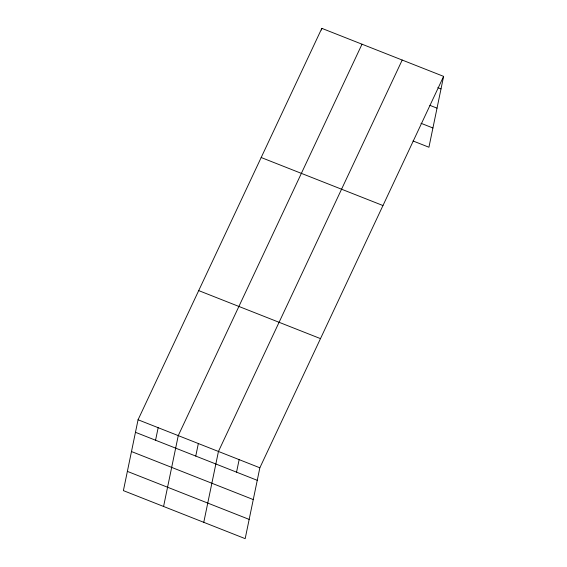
<?xml version="1.0" encoding="UTF-8"?>
<svg xmlns="http://www.w3.org/2000/svg" width="567" height="567" viewBox="0 0 567 567"><rect width="100%" height="100%" fill="white"/><g stroke="black" fill="none" stroke-linecap="round" stroke-linejoin="round"><path stroke-width="0.85" d="M138.065 419.764L123.393 490.625L245.178 538.65L259.849 467.789L443.607 76.375L321.822 28.35L138.065 419.764L259.849 467.789M155.564 440.219L158.165 427.688M163.579 506.473L178.258 435.612L362.015 44.198M195.757 456.066L198.351 443.536M203.773 522.32L218.444 451.46L402.201 60.045M321.482 30.023L321.822 28.35M236.552 472.155L239.146 459.624M443.607 76.375L428.936 147.236L413.01 140.956M437.823 87.651L441.013 88.906M429.857 105.327L437.022 108.155M420.976 123.273L432.919 127.986M261.181 157.52L382.966 205.537M198.705 290.602L320.49 338.619M135.47 432.302L257.255 480.32M131.487 451.545L253.272 499.57M127.377 471.383L249.161 519.4"/></g></svg>
